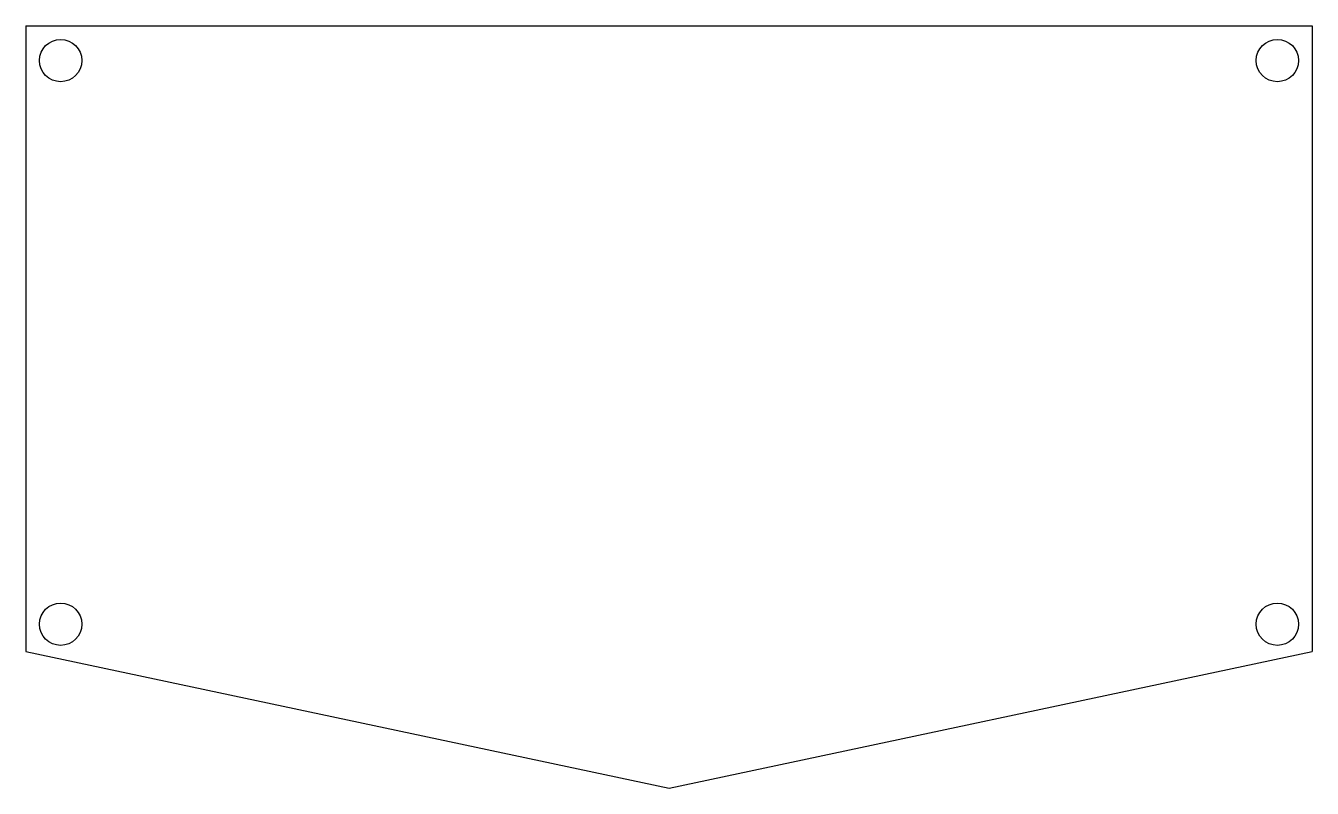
# Model space of a CAD drawing. Extents: x -52 to 52, y -29 to 32.
import ezdxf

# ---------------------------------------------------------------- set-up
doc = ezdxf.new("R2010")
doc.units = 0
doc.header["$MEASUREMENT"] = 0
doc.layers.add('MODELSKETCH_VISIBLE', color=7, linetype='CONTINUOUS')

msp = doc.modelspace()

# ---------------------------------------------------------------- linework, layer by layer
at = {"layer": 'MODELSKETCH_VISIBLE'}
for p, q in [((-51.64, 31.78), (-51.64, -18.47)), ((-51.64, 31.78), (51.64, 31.78)), ((51.64, 31.78), (51.64, -18.47)), ((-51.64, -18.47), (0, -29.44)), ((0, -29.44), (51.64, -18.47))]:
    msp.add_line(p, q, dxfattribs=at)
for centre in [(-48.84, 28.98), (48.84, 28.98), (-48.84, -16.27), (48.84, -16.27)]:
    msp.add_circle(centre, 1.7, dxfattribs=at)

doc.saveas('drawing.dxf')
